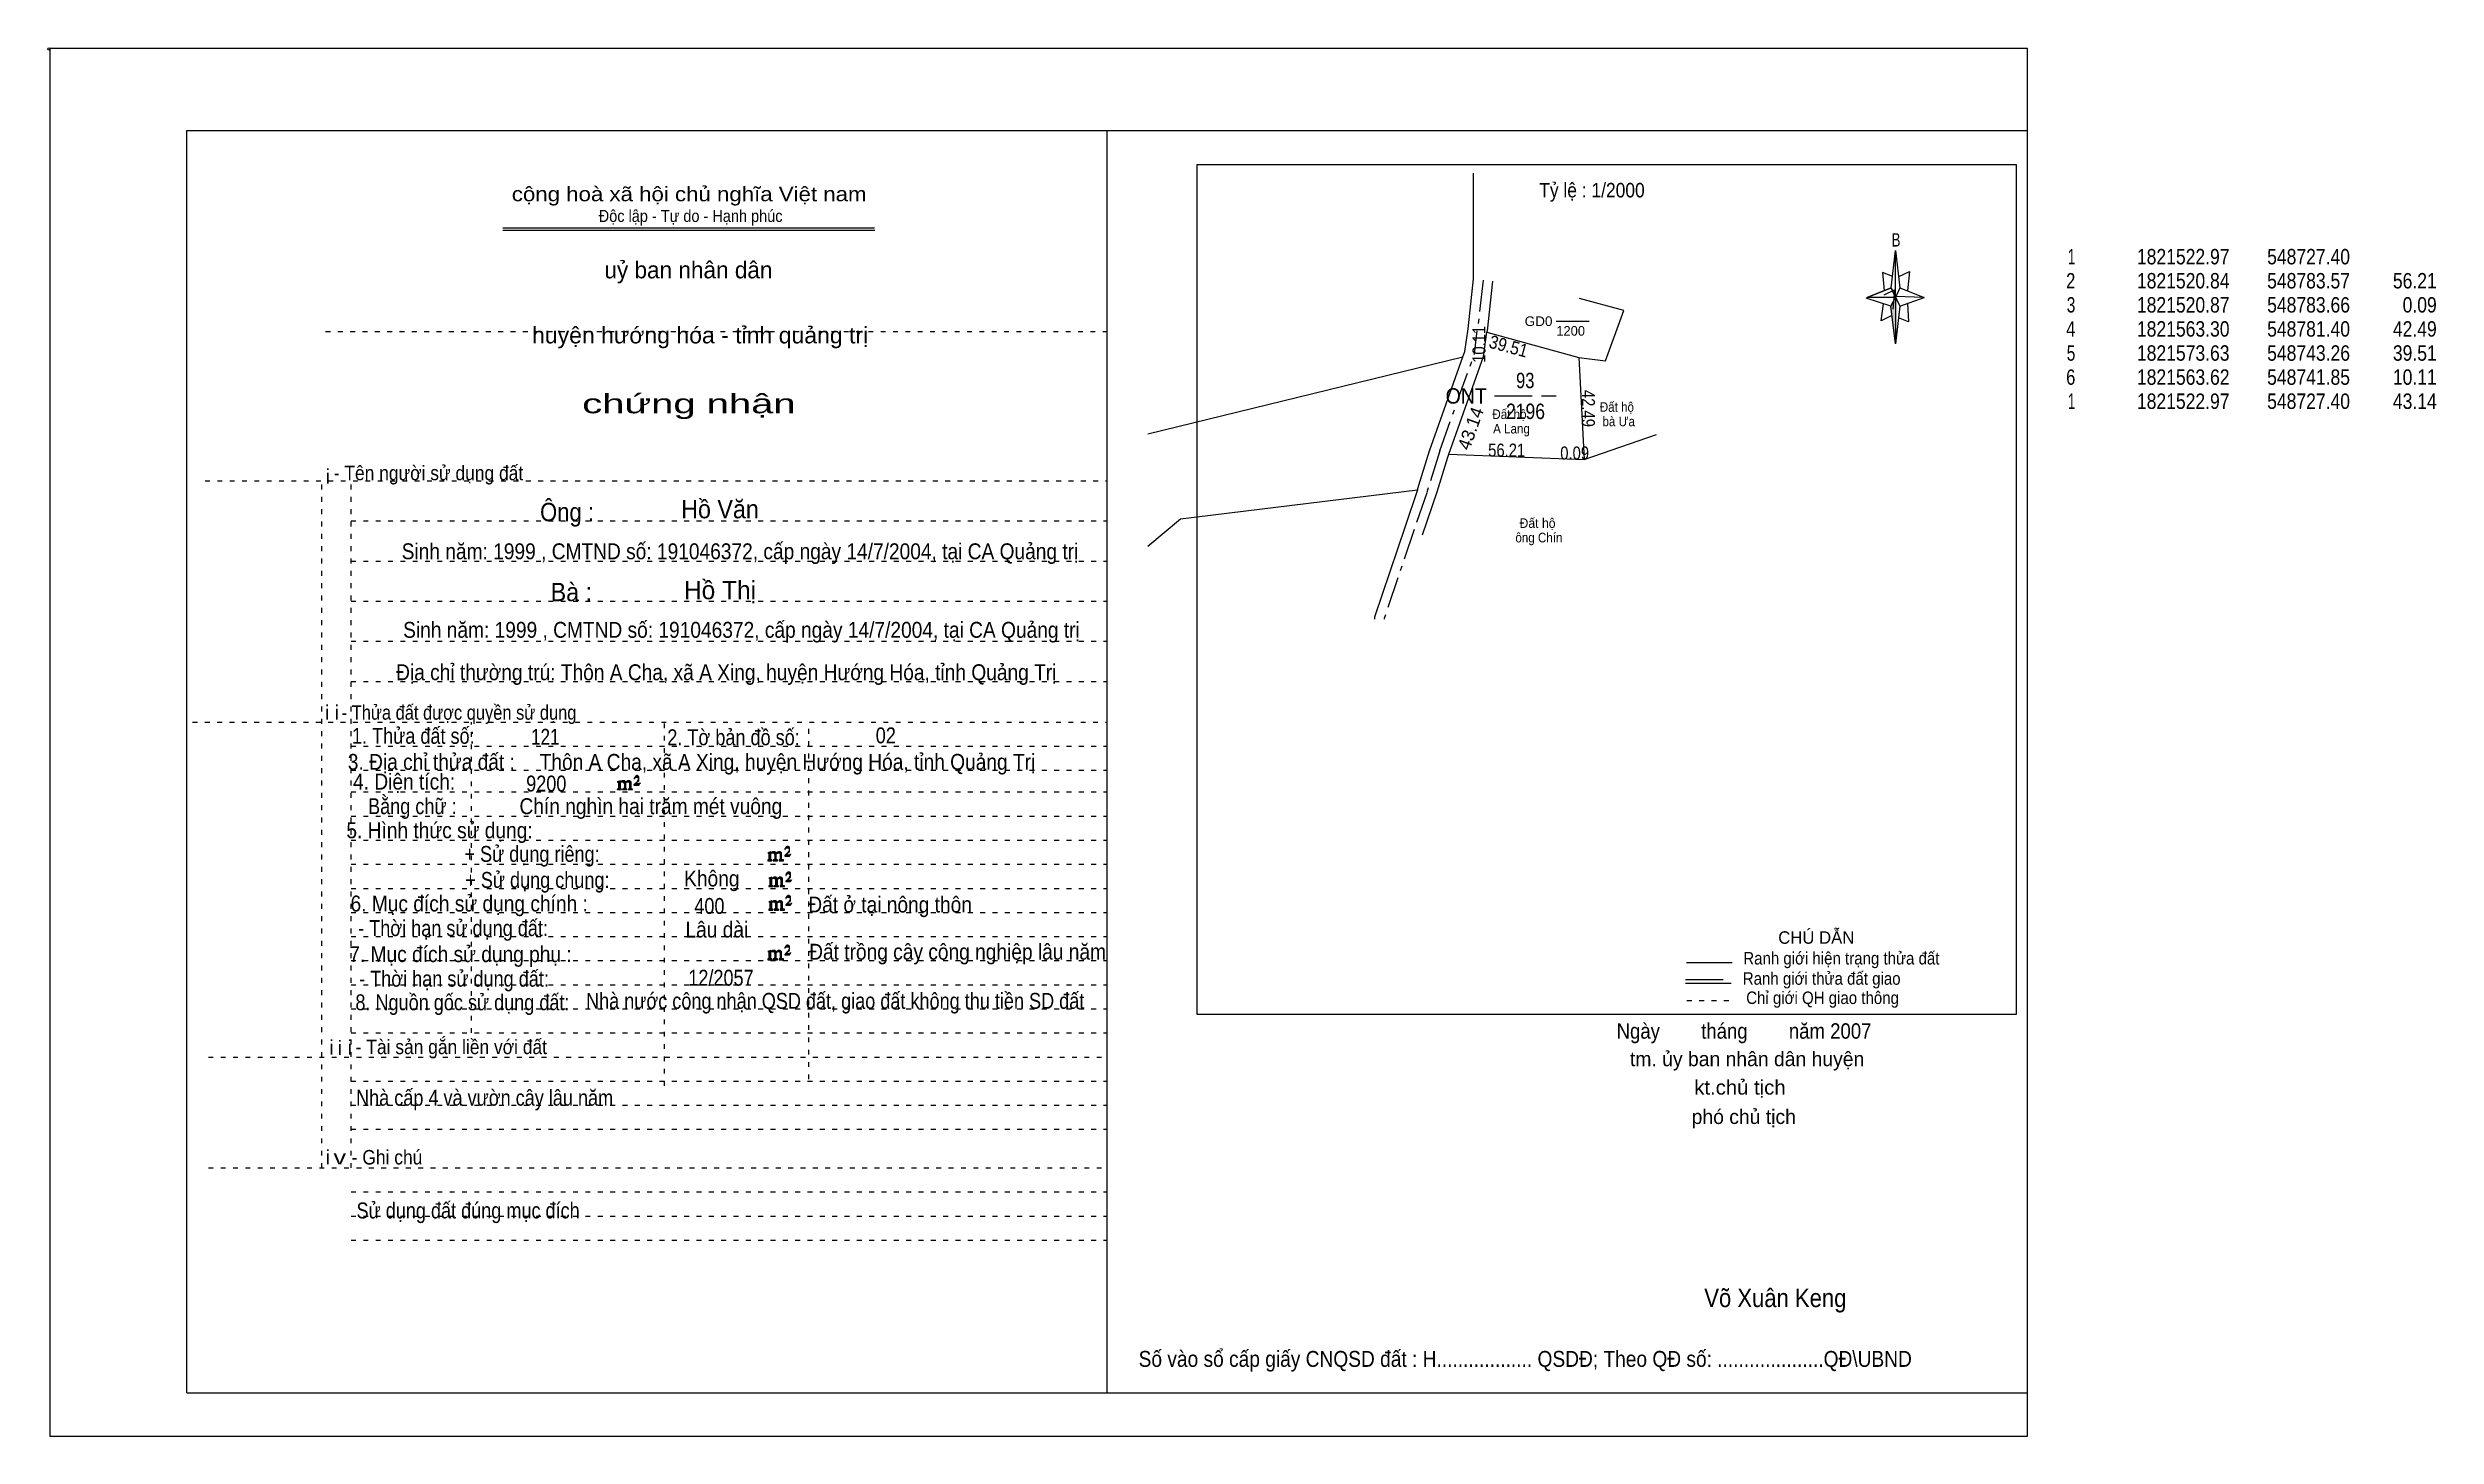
# Model space of a CAD drawing. Header units: centimetres. Extents: x -1.6 to 48, y -3.3 to 25.5.
import ezdxf
from ezdxf.enums import TextEntityAlignment as Align

# ---------------------------------------------------------------- set-up
doc = ezdxf.new("R2010")
doc.units = ezdxf.units.CM
doc.header["$LTSCALE"] = 0.13
for name, pattern in [('DOT_DASHED', [7.7, 5, -1.2, 0.3, -1.2]), ('DOTTED', [1.5, 0.3, -1.2]), ('LONG_DASHED', [7.5, 6, -1.5])]:
    doc.linetypes.add(name, pattern=pattern)
for name, color, linetype, lineweight in [('1', 7, 'DOTTED', 13), ('22', 7, 'Continuous', 13), ('33', 7, 'LONG_DASHED', 13), ('4', 7, 'Continuous', 13), ('5', 7, 'Continuous', 13), ('50', 7, 'Continuous', 13), ('52', 7, 'Continuous', 13)]:
    doc.layers.add(name, color=color, linetype=linetype, lineweight=lineweight)
for name, color, linetype in [('10', 7, 'Continuous'), ('23', 7, 'Continuous'), ('30', 7, 'Continuous')]:
    doc.layers.add(name, color=color, linetype=linetype)

msp = doc.modelspace()

# ---------------------------------------------------------------- hatches: boundary and pattern name
at = {"layer": '5'}
msp.add_hatch(color=256, dxfattribs=at).paths.add_polyline_path([(36.77, 20.31), (36.77, 19.35), (36.67, 20.13)])
at = {"layer": '50'}
for points in [[(10.27, 10.13), (10.27, 10.12), (10.27, 10.11), (10.25, 10.11), (10.24, 10.11), (10.24, 10.1), (10.33, 10.1), (10.33, 10.11), (10.32, 10.11), (10.31, 10.11), (10.31, 10.12), (10.31, 10.13), (10.31, 10.24), (10.31, 10.25), (10.32, 10.26), (10.34, 10.26), (10.35, 10.26), (10.36, 10.26), (10.37, 10.25), (10.39, 10.22), (10.39, 10.13), (10.37, 10.12), (10.37, 10.11), (10.36, 10.11), (10.35, 10.11), (10.35, 10.1), (10.44, 10.1), (10.44, 10.11), (10.43, 10.11), (10.42, 10.11), (10.42, 10.12), (10.42, 10.13), (10.42, 10.24), (10.44, 10.26), (10.45, 10.26), (10.46, 10.26), (10.49, 10.26), (10.49, 10.25), (10.5, 10.24), (10.5, 10.22), (10.5, 10.13), (10.5, 10.12), (10.49, 10.11), (10.49, 10.11), (10.47, 10.11), (10.47, 10.1), (10.56, 10.1), (10.56, 10.11), (10.55, 10.11), (10.54, 10.11), (10.53, 10.12), (10.53, 10.13), (10.53, 10.2), (10.53, 10.25), (10.53, 10.26), (10.52, 10.27), (10.5, 10.28), (10.47, 10.28), (10.46, 10.28), (10.44, 10.27), (10.41, 10.25), (10.41, 10.26), (10.4, 10.28), (10.39, 10.28), (10.37, 10.28), (10.35, 10.28), (10.34, 10.28), (10.32, 10.26), (10.31, 10.26), (10.31, 10.25), (10.31, 10.25), (10.31, 10.26), (10.31, 10.28), (10.24, 10.26), (10.24, 10.26), (10.25, 10.26), (10.27, 10.25), (10.27, 10.24), (10.27, 10.23)], [(10.69, 10.19), (10.72, 10.24), (10.72, 10.24), (10.71, 10.22), (10.69, 10.22), (10.68, 10.22), (10.63, 10.22), (10.66, 10.26), (10.67, 10.27), (10.69, 10.28), (10.69, 10.3), (10.69, 10.32), (10.69, 10.34), (10.69, 10.35), (10.69, 10.37), (10.68, 10.38), (10.67, 10.38), (10.66, 10.39), (10.65, 10.39), (10.63, 10.38), (10.63, 10.38), (10.62, 10.37), (10.61, 10.35), (10.59, 10.33), (10.61, 10.33), (10.61, 10.35), (10.62, 10.35), (10.63, 10.36), (10.65, 10.36), (10.66, 10.36), (10.67, 10.35), (10.68, 10.35), (10.68, 10.32), (10.68, 10.3), (10.66, 10.28), (10.66, 10.26), (10.65, 10.25), (10.59, 10.2), (10.59, 10.19)], [(13.39, 8.66), (13.39, 8.65), (13.39, 8.64), (13.38, 8.64), (13.37, 8.64), (13.37, 8.62), (13.45, 8.62), (13.45, 8.64), (13.44, 8.64), (13.43, 8.64), (13.43, 8.65), (13.43, 8.66), (13.43, 8.77), (13.43, 8.78), (13.44, 8.79), (13.47, 8.79), (13.48, 8.79), (13.49, 8.79), (13.5, 8.78), (13.51, 8.74), (13.51, 8.66), (13.5, 8.65), (13.5, 8.64), (13.49, 8.64), (13.48, 8.64), (13.48, 8.62), (13.57, 8.62), (13.57, 8.64), (13.55, 8.64), (13.54, 8.64), (13.54, 8.65), (13.54, 8.66), (13.54, 8.77), (13.57, 8.79), (13.58, 8.79), (13.59, 8.79), (13.61, 8.79), (13.61, 8.78), (13.62, 8.77), (13.62, 8.74), (13.62, 8.66), (13.62, 8.65), (13.61, 8.64), (13.61, 8.64), (13.6, 8.64), (13.6, 8.62), (13.69, 8.62), (13.69, 8.64), (13.67, 8.64), (13.66, 8.64), (13.65, 8.65), (13.65, 8.66), (13.65, 8.73), (13.65, 8.78), (13.65, 8.79), (13.64, 8.8), (13.62, 8.81), (13.6, 8.81), (13.59, 8.81), (13.57, 8.8), (13.53, 8.78), (13.53, 8.79), (13.52, 8.81), (13.51, 8.81), (13.5, 8.81), (13.48, 8.81), (13.47, 8.81), (13.44, 8.79), (13.43, 8.79), (13.43, 8.78), (13.43, 8.78), (13.43, 8.79), (13.43, 8.81), (13.37, 8.79), (13.37, 8.79), (13.38, 8.79), (13.39, 8.78), (13.39, 8.77), (13.39, 8.76)], [(13.82, 8.72), (13.84, 8.77), (13.84, 8.77), (13.83, 8.74), (13.82, 8.74), (13.81, 8.74), (13.75, 8.74), (13.79, 8.79), (13.8, 8.8), (13.82, 8.81), (13.82, 8.83), (13.82, 8.84), (13.82, 8.87), (13.82, 8.88), (13.82, 8.9), (13.81, 8.91), (13.8, 8.91), (13.79, 8.92), (13.77, 8.92), (13.75, 8.91), (13.75, 8.91), (13.74, 8.9), (13.73, 8.88), (13.72, 8.86), (13.73, 8.86), (13.73, 8.88), (13.74, 8.88), (13.75, 8.89), (13.77, 8.89), (13.79, 8.89), (13.8, 8.88), (13.81, 8.88), (13.81, 8.84), (13.81, 8.83), (13.79, 8.81), (13.79, 8.79), (13.77, 8.78), (13.72, 8.73), (13.72, 8.72)], [(13.41, 8.12), (13.41, 8.11), (13.41, 8.1), (13.4, 8.1), (13.39, 8.1), (13.39, 8.09), (13.48, 8.09), (13.48, 8.1), (13.47, 8.1), (13.45, 8.1), (13.45, 8.11), (13.45, 8.12), (13.45, 8.23), (13.45, 8.24), (13.47, 8.26), (13.49, 8.26), (13.5, 8.26), (13.51, 8.26), (13.52, 8.24), (13.53, 8.21), (13.53, 8.12), (13.52, 8.11), (13.52, 8.1), (13.51, 8.1), (13.5, 8.1), (13.5, 8.09), (13.59, 8.09), (13.59, 8.1), (13.58, 8.1), (13.57, 8.1), (13.57, 8.11), (13.57, 8.12), (13.57, 8.23), (13.59, 8.26), (13.6, 8.26), (13.61, 8.26), (13.63, 8.26), (13.63, 8.24), (13.64, 8.23), (13.64, 8.21), (13.64, 8.12), (13.64, 8.11), (13.63, 8.1), (13.63, 8.1), (13.62, 8.1), (13.62, 8.09), (13.71, 8.09), (13.71, 8.1), (13.7, 8.1), (13.69, 8.1), (13.67, 8.11), (13.67, 8.12), (13.67, 8.2), (13.67, 8.24), (13.67, 8.26), (13.66, 8.27), (13.64, 8.28), (13.62, 8.28), (13.61, 8.28), (13.59, 8.27), (13.55, 8.24), (13.55, 8.26), (13.54, 8.28), (13.53, 8.28), (13.52, 8.28), (13.5, 8.28), (13.49, 8.28), (13.47, 8.26), (13.45, 8.26), (13.45, 8.24), (13.45, 8.24), (13.45, 8.26), (13.45, 8.28), (13.39, 8.26), (13.39, 8.26), (13.4, 8.26), (13.41, 8.24), (13.41, 8.23), (13.41, 8.22)], [(13.84, 8.19), (13.86, 8.23), (13.86, 8.23), (13.85, 8.21), (13.84, 8.21), (13.83, 8.21), (13.77, 8.21), (13.81, 8.26), (13.82, 8.27), (13.84, 8.28), (13.84, 8.3), (13.84, 8.31), (13.84, 8.33), (13.84, 8.34), (13.84, 8.37), (13.83, 8.38), (13.82, 8.38), (13.81, 8.39), (13.8, 8.39), (13.77, 8.38), (13.77, 8.38), (13.76, 8.37), (13.75, 8.34), (13.74, 8.32), (13.75, 8.32), (13.75, 8.34), (13.76, 8.34), (13.77, 8.36), (13.8, 8.36), (13.81, 8.36), (13.82, 8.34), (13.83, 8.34), (13.83, 8.31), (13.83, 8.3), (13.81, 8.28), (13.81, 8.26), (13.8, 8.24), (13.74, 8.2), (13.74, 8.19)], [(13.41, 7.64), (13.41, 7.63), (13.41, 7.62), (13.4, 7.62), (13.39, 7.62), (13.39, 7.6), (13.47, 7.6), (13.47, 7.62), (13.46, 7.62), (13.45, 7.62), (13.45, 7.63), (13.45, 7.64), (13.45, 7.75), (13.45, 7.76), (13.46, 7.77), (13.49, 7.77), (13.5, 7.77), (13.51, 7.77), (13.52, 7.76), (13.53, 7.72), (13.53, 7.64), (13.52, 7.63), (13.52, 7.62), (13.51, 7.62), (13.5, 7.62), (13.5, 7.6), (13.59, 7.6), (13.59, 7.62), (13.57, 7.62), (13.56, 7.62), (13.56, 7.63), (13.56, 7.64), (13.56, 7.75), (13.59, 7.77), (13.6, 7.77), (13.61, 7.77), (13.63, 7.77), (13.63, 7.76), (13.64, 7.75), (13.64, 7.72), (13.64, 7.64), (13.64, 7.63), (13.63, 7.62), (13.63, 7.62), (13.62, 7.62), (13.62, 7.6), (13.71, 7.6), (13.71, 7.62), (13.69, 7.62), (13.68, 7.62), (13.67, 7.63), (13.67, 7.64), (13.67, 7.71), (13.67, 7.76), (13.67, 7.77), (13.66, 7.78), (13.64, 7.79), (13.62, 7.79), (13.61, 7.79), (13.59, 7.78), (13.55, 7.76), (13.55, 7.77), (13.54, 7.79), (13.53, 7.79), (13.52, 7.79), (13.5, 7.79), (13.49, 7.79), (13.46, 7.77), (13.45, 7.77), (13.45, 7.76), (13.45, 7.76), (13.45, 7.77), (13.45, 7.79), (13.39, 7.77), (13.39, 7.77), (13.4, 7.77), (13.41, 7.76), (13.41, 7.75), (13.41, 7.74)], [(13.84, 7.7), (13.86, 7.75), (13.86, 7.75), (13.85, 7.72), (13.84, 7.72), (13.83, 7.72), (13.77, 7.72), (13.81, 7.77), (13.82, 7.78), (13.84, 7.79), (13.84, 7.81), (13.84, 7.82), (13.84, 7.85), (13.84, 7.86), (13.84, 7.88), (13.83, 7.89), (13.82, 7.89), (13.81, 7.9), (13.79, 7.9), (13.77, 7.89), (13.77, 7.89), (13.76, 7.88), (13.75, 7.86), (13.74, 7.84), (13.75, 7.84), (13.75, 7.86), (13.76, 7.86), (13.77, 7.87), (13.79, 7.87), (13.81, 7.87), (13.82, 7.86), (13.83, 7.86), (13.83, 7.82), (13.83, 7.81), (13.81, 7.79), (13.81, 7.77), (13.79, 7.76), (13.74, 7.71), (13.74, 7.7)], [(13.39, 6.61), (13.39, 6.6), (13.39, 6.59), (13.38, 6.59), (13.37, 6.59), (13.37, 6.57), (13.45, 6.57), (13.45, 6.59), (13.44, 6.59), (13.43, 6.59), (13.43, 6.6), (13.43, 6.61), (13.43, 6.72), (13.43, 6.73), (13.44, 6.74), (13.47, 6.74), (13.48, 6.74), (13.49, 6.74), (13.5, 6.73), (13.51, 6.69), (13.51, 6.61), (13.5, 6.6), (13.5, 6.59), (13.49, 6.59), (13.48, 6.59), (13.48, 6.57), (13.57, 6.57), (13.57, 6.59), (13.55, 6.59), (13.54, 6.59), (13.54, 6.6), (13.54, 6.61), (13.54, 6.72), (13.57, 6.74), (13.58, 6.74), (13.59, 6.74), (13.61, 6.74), (13.61, 6.73), (13.62, 6.72), (13.62, 6.69), (13.62, 6.61), (13.62, 6.6), (13.61, 6.59), (13.61, 6.59), (13.6, 6.59), (13.6, 6.57), (13.69, 6.57), (13.69, 6.59), (13.67, 6.59), (13.66, 6.59), (13.65, 6.6), (13.65, 6.61), (13.65, 6.68), (13.65, 6.73), (13.65, 6.74), (13.64, 6.75), (13.62, 6.76), (13.6, 6.76), (13.59, 6.76), (13.57, 6.75), (13.53, 6.73), (13.53, 6.74), (13.52, 6.76), (13.51, 6.76), (13.5, 6.76), (13.48, 6.76), (13.47, 6.76), (13.44, 6.74), (13.43, 6.74), (13.43, 6.73), (13.43, 6.73), (13.43, 6.74), (13.43, 6.76), (13.37, 6.74), (13.37, 6.74), (13.38, 6.74), (13.39, 6.73), (13.39, 6.72), (13.39, 6.71)], [(13.82, 6.67), (13.84, 6.72), (13.84, 6.72), (13.83, 6.69), (13.82, 6.69), (13.81, 6.69), (13.75, 6.69), (13.79, 6.74), (13.8, 6.75), (13.82, 6.76), (13.82, 6.78), (13.82, 6.79), (13.82, 6.82), (13.82, 6.83), (13.82, 6.85), (13.81, 6.86), (13.8, 6.86), (13.79, 6.87), (13.77, 6.87), (13.75, 6.86), (13.75, 6.86), (13.74, 6.85), (13.73, 6.83), (13.72, 6.81), (13.73, 6.81), (13.73, 6.83), (13.74, 6.83), (13.75, 6.84), (13.77, 6.84), (13.79, 6.84), (13.8, 6.83), (13.81, 6.83), (13.81, 6.79), (13.81, 6.78), (13.79, 6.76), (13.79, 6.74), (13.77, 6.73), (13.72, 6.68), (13.72, 6.67)]]:
    msp.add_hatch(color=256, dxfattribs=at).paths.add_polyline_path(points)

# ---------------------------------------------------------------- linework, layer by layer
at = {"layer": '1', "linetype": 'Continuous'}
for p, q in [((1.31, -2.42), (1.31, 23.78)), ((1.31, 23.78), (39.51, 23.78)), ((20.41, -2.42), (20.41, 23.78)), ((39.51, -2.42), (39.51, 23.78)), ((7.87, 21.76), (15.58, 21.76)), ((7.87, 21.71), (15.59, 21.71)), ((36.67, 20.13), (36.16, 20.3)), ((1.31, -2.42), (39.51, -2.42))]:
    msp.add_line(p, q, dxfattribs=at)
at = {"layer": '1'}
for p, q in [((4.19, 19.61), (20.41, 19.61)), ((1.69, 16.51), (20.41, 16.51)), ((4.11, 2.25), (4.11, 16.51)), ((4.72, 2.25), (4.72, 16.51)), ((4.72, 15.68), (20.41, 15.68)), ((4.72, 14.84), (20.41, 14.84)), ((4.72, 14.01), (20.41, 14.01)), ((4.72, 13.18), (20.41, 13.18)), ((4.72, 12.34), (20.41, 12.34)), ((1.43, 11.5), (20.41, 11.5)), ((7.22, 5.05), (7.22, 11.5)), ((11.22, 3.95), (11.22, 11.5)), ((14.22, 4.09), (14.22, 11.5)), ((4.72, 11), (20.41, 11)), ((4.72, 10.5), (20.41, 10.5)), ((4.72, 10.05), (20.41, 10.05)), ((4.72, 9.55), (20.41, 9.55)), ((4.72, 9.05), (20.41, 9.05)), ((4.72, 8.55), (20.41, 8.55)), ((4.72, 8.05), (20.41, 8.05)), ((4.72, 7.55), (20.41, 7.55)), ((4.72, 7.05), (20.41, 7.05)), ((4.72, 6.55), (20.41, 6.55)), ((4.72, 6.05), (20.41, 6.05)), ((4.72, 5.55), (20.41, 5.55)), ((4.72, 5.05), (20.41, 5.05)), ((1.76, 4.55), (20.41, 4.55)), ((4.72, 4.05), (20.41, 4.05)), ((4.72, 3.55), (20.41, 3.55)), ((4.72, 3.05), (20.41, 3.05)), ((1.76, 2.25), (20.41, 2.25)), ((4.72, 1.75), (20.41, 1.75)), ((4.72, 1.25), (20.41, 1.25)), ((4.72, 0.75), (20.41, 0.75))]:
    msp.add_line(p, q, dxfattribs=at)
at = {"layer": '1', "linetype": 'Continuous'}
msp.add_lwpolyline([(-1.53, -3.32), (39.51, -3.32), (39.51, 25.48), (-1.53, 25.48)], close=True, dxfattribs=at)
msp.add_lwpolyline([(36.68, 19.93), (36.47, 19.83), (36.52, 20.18)], dxfattribs=at)
at = {"layer": '22', "linetype": 'DOT_DASHED'}
for p, q in [((28.21, 20.67), (28.09, 19.62)), ((27.31, 17.13), (27.04, 16.26))]:
    msp.add_line(p, q, dxfattribs=at)
at = {"layer": '22'}
for p, q in [((28.29, 19.59), (30.2, 19.07)), ((21.25, 17.48), (27.79, 19.08)), ((30.2, 19.07), (30.31, 16.95))]:
    msp.add_line(p, q, dxfattribs=at)
for points in [[(27.79, 19.08), (27.83, 19.19), (27.9, 19.66), (28.01, 20.7), (28.01, 22.89)], [(28.29, 19.59), (28.3, 19.62), (28.41, 20.65)], [(30.2, 19.07), (30.75, 19), (31.13, 20.04), (30.21, 20.29)], [(27.5, 17.06), (28.22, 19.09), (28.29, 19.59)], [(26.85, 16.32), (26.88, 16.42), (27.1, 17.13), (27.79, 19.08)], [(27.5, 17.06), (30.31, 16.95), (30.31, 16.95), (31.81, 17.47)], [(26.95, 15.39), (27.26, 16.28), (27.48, 17), (27.5, 17.06)], [(21.25, 15.15), (21.93, 15.72), (26.85, 16.32)], [(26.85, 16.32), (26.59, 15.56), (25.96, 13.68), (25.96, 13.64)]]:
    msp.add_lwpolyline(points, dxfattribs=at)
at = {"layer": '22', "linetype": 'DOT_DASHED'}
for points in [[(27.31, 17.13), (28.03, 19.14), (28.09, 19.62)], [(27.04, 16.26), (26.78, 15.5), (26.16, 13.65), (26.16, 13.64)]]:
    msp.add_lwpolyline(points, dxfattribs=at)
at = {"layer": '33'}
msp.add_line((28.45, 18.27), (29.73, 18.27), dxfattribs=at)
at = {"layer": '4'}
for p, q in [((32.43, 6.51), (33.38, 6.51)), ((32.41, 6.08), (33.36, 6.08))]:
    msp.add_line(p, q, dxfattribs=at)
at = {"layer": '4', "linetype": 'LONG_DASHED'}
msp.add_line((32.41, 6.16), (33.36, 6.16), dxfattribs=at)
at = {"layer": '4', "linetype": 'DOTTED'}
msp.add_line((32.44, 5.72), (33.43, 5.72), dxfattribs=at)
at = {"layer": '4'}
msp.add_lwpolyline([(22.28, 23.07), (39.27, 23.07), (39.27, 5.43), (22.28, 5.43)], close=True, dxfattribs=at)
msp.add_circle((-1.55, 25.47), 0.025, dxfattribs=at)
at = {"layer": '5'}
for p, q in [((36.68, 20.51), (36.77, 21.29)), ((36.86, 20.51), (37.36, 20.31)), ((36.86, 20.13), (36.77, 19.35)), ((37.04, 19.81), (36.83, 19.89)), ((37.02, 20.19), (37.04, 19.81))]:
    msp.add_line(p, q, dxfattribs=at)
for points in [[(36.71, 20.75), (36.5, 20.83), (36.53, 20.45)], [(36.84, 20.75), (37.06, 20.85), (37.02, 20.45)], [(36.77, 20.31), (36.68, 20.51), (36.18, 20.31)], [(36.53, 20.37), (36.75, 20.47), (36.71, 20.07)], [(36.77, 20.31), (36.86, 20.13), (37.36, 20.31)]]:
    msp.add_lwpolyline(points, dxfattribs=at)
for points in [[(36.77, 21.29), (36.86, 20.51), (36.77, 20.31)], [(36.77, 20.31), (36.18, 20.31), (36.68, 20.51), (36.86, 20.13), (37.36, 20.31), (36.77, 20.33)], [(36.77, 20.31), (36.77, 19.35), (36.67, 20.13)]]:
    msp.add_lwpolyline(points, close=True, dxfattribs=at)
at = {"layer": '50'}
for points in [[(10.27, 10.13), (10.27, 10.12), (10.27, 10.11), (10.25, 10.11), (10.24, 10.11), (10.24, 10.1), (10.33, 10.1), (10.33, 10.11), (10.32, 10.11), (10.31, 10.11), (10.31, 10.12), (10.31, 10.13), (10.31, 10.24), (10.31, 10.25), (10.32, 10.26), (10.34, 10.26), (10.35, 10.26), (10.36, 10.26), (10.37, 10.25), (10.39, 10.22), (10.39, 10.13), (10.37, 10.12), (10.37, 10.11), (10.36, 10.11), (10.35, 10.11), (10.35, 10.1), (10.44, 10.1), (10.44, 10.11), (10.43, 10.11), (10.42, 10.11), (10.42, 10.12), (10.42, 10.13), (10.42, 10.24), (10.44, 10.26), (10.45, 10.26), (10.46, 10.26), (10.49, 10.26), (10.49, 10.25), (10.5, 10.24), (10.5, 10.22), (10.5, 10.13), (10.5, 10.12), (10.49, 10.11), (10.49, 10.11), (10.47, 10.11), (10.47, 10.1), (10.56, 10.1), (10.56, 10.11), (10.55, 10.11), (10.54, 10.11), (10.53, 10.12), (10.53, 10.13), (10.53, 10.2), (10.53, 10.25), (10.53, 10.26), (10.52, 10.27), (10.5, 10.28), (10.47, 10.28), (10.46, 10.28), (10.44, 10.27), (10.41, 10.25), (10.41, 10.26), (10.4, 10.28), (10.39, 10.28), (10.37, 10.28), (10.35, 10.28), (10.34, 10.28), (10.32, 10.26), (10.31, 10.26), (10.31, 10.25), (10.31, 10.25), (10.31, 10.26), (10.31, 10.28), (10.24, 10.26), (10.24, 10.26), (10.25, 10.26), (10.27, 10.25), (10.27, 10.24), (10.27, 10.23)], [(10.69, 10.19), (10.72, 10.24), (10.72, 10.24), (10.71, 10.22), (10.69, 10.22), (10.68, 10.22), (10.63, 10.22), (10.66, 10.26), (10.67, 10.27), (10.69, 10.28), (10.69, 10.3), (10.69, 10.32), (10.69, 10.34), (10.69, 10.35), (10.69, 10.37), (10.68, 10.38), (10.67, 10.38), (10.66, 10.39), (10.65, 10.39), (10.63, 10.38), (10.63, 10.38), (10.62, 10.37), (10.61, 10.35), (10.59, 10.33), (10.61, 10.33), (10.61, 10.35), (10.62, 10.35), (10.63, 10.36), (10.65, 10.36), (10.66, 10.36), (10.67, 10.35), (10.68, 10.35), (10.68, 10.32), (10.68, 10.3), (10.66, 10.28), (10.66, 10.26), (10.65, 10.25), (10.59, 10.2), (10.59, 10.19)], [(13.39, 8.66), (13.39, 8.65), (13.39, 8.64), (13.38, 8.64), (13.37, 8.64), (13.37, 8.62), (13.45, 8.62), (13.45, 8.64), (13.44, 8.64), (13.43, 8.64), (13.43, 8.65), (13.43, 8.66), (13.43, 8.77), (13.43, 8.78), (13.44, 8.79), (13.47, 8.79), (13.48, 8.79), (13.49, 8.79), (13.5, 8.78), (13.51, 8.74), (13.51, 8.66), (13.5, 8.65), (13.5, 8.64), (13.49, 8.64), (13.48, 8.64), (13.48, 8.62), (13.57, 8.62), (13.57, 8.64), (13.55, 8.64), (13.54, 8.64), (13.54, 8.65), (13.54, 8.66), (13.54, 8.77), (13.57, 8.79), (13.58, 8.79), (13.59, 8.79), (13.61, 8.79), (13.61, 8.78), (13.62, 8.77), (13.62, 8.74), (13.62, 8.66), (13.62, 8.65), (13.61, 8.64), (13.61, 8.64), (13.6, 8.64), (13.6, 8.62), (13.69, 8.62), (13.69, 8.64), (13.67, 8.64), (13.66, 8.64), (13.65, 8.65), (13.65, 8.66), (13.65, 8.73), (13.65, 8.78), (13.65, 8.79), (13.64, 8.8), (13.62, 8.81), (13.6, 8.81), (13.59, 8.81), (13.57, 8.8), (13.53, 8.78), (13.53, 8.79), (13.52, 8.81), (13.51, 8.81), (13.5, 8.81), (13.48, 8.81), (13.47, 8.81), (13.44, 8.79), (13.43, 8.79), (13.43, 8.78), (13.43, 8.78), (13.43, 8.79), (13.43, 8.81), (13.37, 8.79), (13.37, 8.79), (13.38, 8.79), (13.39, 8.78), (13.39, 8.77), (13.39, 8.76)], [(13.82, 8.72), (13.84, 8.77), (13.84, 8.77), (13.83, 8.74), (13.82, 8.74), (13.81, 8.74), (13.75, 8.74), (13.79, 8.79), (13.8, 8.8), (13.82, 8.81), (13.82, 8.83), (13.82, 8.84), (13.82, 8.87), (13.82, 8.88), (13.82, 8.9), (13.81, 8.91), (13.8, 8.91), (13.79, 8.92), (13.77, 8.92), (13.75, 8.91), (13.75, 8.91), (13.74, 8.9), (13.73, 8.88), (13.72, 8.86), (13.73, 8.86), (13.73, 8.88), (13.74, 8.88), (13.75, 8.89), (13.77, 8.89), (13.79, 8.89), (13.8, 8.88), (13.81, 8.88), (13.81, 8.84), (13.81, 8.83), (13.79, 8.81), (13.79, 8.79), (13.77, 8.78), (13.72, 8.73), (13.72, 8.72)], [(13.41, 8.12), (13.41, 8.11), (13.41, 8.1), (13.4, 8.1), (13.39, 8.1), (13.39, 8.09), (13.48, 8.09), (13.48, 8.1), (13.47, 8.1), (13.45, 8.1), (13.45, 8.11), (13.45, 8.12), (13.45, 8.23), (13.45, 8.24), (13.47, 8.26), (13.49, 8.26), (13.5, 8.26), (13.51, 8.26), (13.52, 8.24), (13.53, 8.21), (13.53, 8.12), (13.52, 8.11), (13.52, 8.1), (13.51, 8.1), (13.5, 8.1), (13.5, 8.09), (13.59, 8.09), (13.59, 8.1), (13.58, 8.1), (13.57, 8.1), (13.57, 8.11), (13.57, 8.12), (13.57, 8.23), (13.59, 8.26), (13.6, 8.26), (13.61, 8.26), (13.63, 8.26), (13.63, 8.24), (13.64, 8.23), (13.64, 8.21), (13.64, 8.12), (13.64, 8.11), (13.63, 8.1), (13.63, 8.1), (13.62, 8.1), (13.62, 8.09), (13.71, 8.09), (13.71, 8.1), (13.7, 8.1), (13.69, 8.1), (13.67, 8.11), (13.67, 8.12), (13.67, 8.2), (13.67, 8.24), (13.67, 8.26), (13.66, 8.27), (13.64, 8.28), (13.62, 8.28), (13.61, 8.28), (13.59, 8.27), (13.55, 8.24), (13.55, 8.26), (13.54, 8.28), (13.53, 8.28), (13.52, 8.28), (13.5, 8.28), (13.49, 8.28), (13.47, 8.26), (13.45, 8.26), (13.45, 8.24), (13.45, 8.24), (13.45, 8.26), (13.45, 8.28), (13.39, 8.26), (13.39, 8.26), (13.4, 8.26), (13.41, 8.24), (13.41, 8.23), (13.41, 8.22)], [(13.84, 8.19), (13.86, 8.23), (13.86, 8.23), (13.85, 8.21), (13.84, 8.21), (13.83, 8.21), (13.77, 8.21), (13.81, 8.26), (13.82, 8.27), (13.84, 8.28), (13.84, 8.3), (13.84, 8.31), (13.84, 8.33), (13.84, 8.34), (13.84, 8.37), (13.83, 8.38), (13.82, 8.38), (13.81, 8.39), (13.8, 8.39), (13.77, 8.38), (13.77, 8.38), (13.76, 8.37), (13.75, 8.34), (13.74, 8.32), (13.75, 8.32), (13.75, 8.34), (13.76, 8.34), (13.77, 8.36), (13.8, 8.36), (13.81, 8.36), (13.82, 8.34), (13.83, 8.34), (13.83, 8.31), (13.83, 8.3), (13.81, 8.28), (13.81, 8.26), (13.8, 8.24), (13.74, 8.2), (13.74, 8.19)], [(13.41, 7.64), (13.41, 7.63), (13.41, 7.62), (13.4, 7.62), (13.39, 7.62), (13.39, 7.6), (13.47, 7.6), (13.47, 7.62), (13.46, 7.62), (13.45, 7.62), (13.45, 7.63), (13.45, 7.64), (13.45, 7.75), (13.45, 7.76), (13.46, 7.77), (13.49, 7.77), (13.5, 7.77), (13.51, 7.77), (13.52, 7.76), (13.53, 7.72), (13.53, 7.64), (13.52, 7.63), (13.52, 7.62), (13.51, 7.62), (13.5, 7.62), (13.5, 7.6), (13.59, 7.6), (13.59, 7.62), (13.57, 7.62), (13.56, 7.62), (13.56, 7.63), (13.56, 7.64), (13.56, 7.75), (13.59, 7.77), (13.6, 7.77), (13.61, 7.77), (13.63, 7.77), (13.63, 7.76), (13.64, 7.75), (13.64, 7.72), (13.64, 7.64), (13.64, 7.63), (13.63, 7.62), (13.63, 7.62), (13.62, 7.62), (13.62, 7.6), (13.71, 7.6), (13.71, 7.62), (13.69, 7.62), (13.68, 7.62), (13.67, 7.63), (13.67, 7.64), (13.67, 7.71), (13.67, 7.76), (13.67, 7.77), (13.66, 7.78), (13.64, 7.79), (13.62, 7.79), (13.61, 7.79), (13.59, 7.78), (13.55, 7.76), (13.55, 7.77), (13.54, 7.79), (13.53, 7.79), (13.52, 7.79), (13.5, 7.79), (13.49, 7.79), (13.46, 7.77), (13.45, 7.77), (13.45, 7.76), (13.45, 7.76), (13.45, 7.77), (13.45, 7.79), (13.39, 7.77), (13.39, 7.77), (13.4, 7.77), (13.41, 7.76), (13.41, 7.75), (13.41, 7.74)], [(13.84, 7.7), (13.86, 7.75), (13.86, 7.75), (13.85, 7.72), (13.84, 7.72), (13.83, 7.72), (13.77, 7.72), (13.81, 7.77), (13.82, 7.78), (13.84, 7.79), (13.84, 7.81), (13.84, 7.82), (13.84, 7.85), (13.84, 7.86), (13.84, 7.88), (13.83, 7.89), (13.82, 7.89), (13.81, 7.9), (13.79, 7.9), (13.77, 7.89), (13.77, 7.89), (13.76, 7.88), (13.75, 7.86), (13.74, 7.84), (13.75, 7.84), (13.75, 7.86), (13.76, 7.86), (13.77, 7.87), (13.79, 7.87), (13.81, 7.87), (13.82, 7.86), (13.83, 7.86), (13.83, 7.82), (13.83, 7.81), (13.81, 7.79), (13.81, 7.77), (13.79, 7.76), (13.74, 7.71), (13.74, 7.7)], [(13.39, 6.61), (13.39, 6.6), (13.39, 6.59), (13.38, 6.59), (13.37, 6.59), (13.37, 6.57), (13.45, 6.57), (13.45, 6.59), (13.44, 6.59), (13.43, 6.59), (13.43, 6.6), (13.43, 6.61), (13.43, 6.72), (13.43, 6.73), (13.44, 6.74), (13.47, 6.74), (13.48, 6.74), (13.49, 6.74), (13.5, 6.73), (13.51, 6.69), (13.51, 6.61), (13.5, 6.6), (13.5, 6.59), (13.49, 6.59), (13.48, 6.59), (13.48, 6.57), (13.57, 6.57), (13.57, 6.59), (13.55, 6.59), (13.54, 6.59), (13.54, 6.6), (13.54, 6.61), (13.54, 6.72), (13.57, 6.74), (13.58, 6.74), (13.59, 6.74), (13.61, 6.74), (13.61, 6.73), (13.62, 6.72), (13.62, 6.69), (13.62, 6.61), (13.62, 6.6), (13.61, 6.59), (13.61, 6.59), (13.6, 6.59), (13.6, 6.57), (13.69, 6.57), (13.69, 6.59), (13.67, 6.59), (13.66, 6.59), (13.65, 6.6), (13.65, 6.61), (13.65, 6.68), (13.65, 6.73), (13.65, 6.74), (13.64, 6.75), (13.62, 6.76), (13.6, 6.76), (13.59, 6.76), (13.57, 6.75), (13.53, 6.73), (13.53, 6.74), (13.52, 6.76), (13.51, 6.76), (13.5, 6.76), (13.48, 6.76), (13.47, 6.76), (13.44, 6.74), (13.43, 6.74), (13.43, 6.73), (13.43, 6.73), (13.43, 6.74), (13.43, 6.76), (13.37, 6.74), (13.37, 6.74), (13.38, 6.74), (13.39, 6.73), (13.39, 6.72), (13.39, 6.71)], [(13.82, 6.67), (13.84, 6.72), (13.84, 6.72), (13.83, 6.69), (13.82, 6.69), (13.81, 6.69), (13.75, 6.69), (13.79, 6.74), (13.8, 6.75), (13.82, 6.76), (13.82, 6.78), (13.82, 6.79), (13.82, 6.82), (13.82, 6.83), (13.82, 6.85), (13.81, 6.86), (13.8, 6.86), (13.79, 6.87), (13.77, 6.87), (13.75, 6.86), (13.75, 6.86), (13.74, 6.85), (13.73, 6.83), (13.72, 6.81), (13.73, 6.81), (13.73, 6.83), (13.74, 6.83), (13.75, 6.84), (13.77, 6.84), (13.79, 6.84), (13.8, 6.83), (13.81, 6.83), (13.81, 6.79), (13.81, 6.78), (13.79, 6.76), (13.79, 6.74), (13.77, 6.73), (13.72, 6.68), (13.72, 6.67)]]:
    msp.add_lwpolyline(points, close=True, dxfattribs=at)
at = {"layer": '52'}
msp.add_line((29.73, 19.82), (30.41, 19.82), dxfattribs=at)

# ---------------------------------------------------------------- texts
at = {"layer": '1'}
for s, height, width, p in [('cộng hoà xã hội chủ nghĩa Việt nam', 0.3, 1.15, (11.735, 22.31)), ('Độc lập - Tự do - Hạnh phúc', 0.25, 0.9, (11.765, 21.88)), ('chứng nhận', 0.4, 1.55, (11.73, 17.91)), ('- Tên người sử dụng đất', 0.3, 0.9, (6.325, 16.52)), ('- Thửa đất được quyền sử dụng', 0.3, 0.85, (6.96, 11.55)), ('- Tài sản gắn liền với đất ', 0.3, 0.9, (6.85, 4.61)), ('v', 0.3, 1.3, (4.485, 2.32)), ('- Ghi chú', 0.3, 0.9, (5.465, 2.32))]:
    msp.add_text(s, height=height, dxfattribs=dict(at, width=width)).set_placement(p, align=Align.CENTER)
for s, height, p in [('uỷ ban nhân dân', 0.35, (11.72, 20.71)), ('i', 0.3, (4.235, 16.45)), ('i', 0.3, (4.225, 11.55)), ('i', 0.3, (4.425, 11.55)), ('i', 0.3, (4.315, 4.6)), ('i', 0.3, (4.485, 4.59)), ('i', 0.3, (4.695, 4.6)), ('i', 0.3, (4.235, 2.32))]:
    msp.add_text(s, height=height, dxfattribs=at).set_placement(p, align=Align.CENTER)
at = {"layer": '10', "width": 0.9}
for s, height, p in [('Tỷ lệ : 1/2000', 0.3, (30.47, 22.39)), ('Võ Xuân Keng', 0.38, (34.275, -0.64))]:
    msp.add_text(s, height=height, dxfattribs=at).set_placement(p, align=Align.CENTER)
at = {"layer": '23'}
for s, width, p in [('Đất hộ ', 0.9, (28.79, 17.79)), ('Đất hộ ', 0.9, (31.02, 17.94)), ('bà Ưa', 0.9, (31.025, 17.64)), ('A Lang', 0.9, (28.8, 17.49)), (' ông Chín', 0.9, (29.335, 15.23)), ('Đất hộ', 0.95, (29.34, 15.53))]:
    msp.add_text(s, height=0.2, dxfattribs=dict(at, width=width)).set_placement(p, align=Align.CENTER)
at = {"layer": '30'}
for s, width, p in [('1', 0.65, (40.5, 21)), ('1821522.97', 0.85, (43.7, 21)), ('548727.40', 0.85, (46.2, 21)), ('548727.40', 0.85, (46.2, 21)), ('2', 0.8, (40.5, 20.5)), ('1821520.84', 0.85, (43.7, 20.5)), ('548783.57', 0.85, (46.2, 20.5)), ('56.21', 0.85, (48, 20.5)), ('3', 0.75, (40.5, 20)), ('1821520.87', 0.85, (43.7, 20)), ('548783.66', 0.85, (46.2, 20)), ('0.09', 0.85, (48, 20)), ('4', 0.8, (40.5, 19.5)), ('1821563.30', 0.85, (43.7, 19.5)), ('548781.40', 0.85, (46.2, 19.5)), ('42.49', 0.85, (48, 19.5)), ('5', 0.75, (40.5, 19)), ('1821573.63', 0.85, (43.7, 19)), ('548743.26', 0.85, (46.2, 19)), ('39.51', 0.85, (48, 19)), ('6', 0.8, (40.5, 18.5)), ('1821563.62', 0.85, (43.7, 18.5)), ('548741.85', 0.85, (46.2, 18.5)), ('10.11', 0.85, (48, 18.5)), ('1', 0.65, (40.5, 18)), ('1821522.97', 0.85, (43.7, 18)), ('548727.40', 0.85, (46.2, 18)), ('43.14', 0.85, (48, 18))]:
    msp.add_text(s, height=0.32, dxfattribs=dict(at, width=width)).set_placement(p, align=Align.RIGHT)
for s, rotation, width, p in [('10.11', 90, 0.85, (28.26, 19.34)), ('39.51', 344.845, 0.9, (28.705, 19.17)), ('42.49', 270, 0.85, (30.26, 18.01))]:
    msp.add_text(s, height=0.27, rotation=rotation, dxfattribs=dict(at, width=width)).set_placement(p, align=Align.CENTER)
msp.add_text('43.14', height=0.27, rotation=70.431, dxfattribs=at).set_placement((28.079, 17.55), align=Align.CENTER)
at = {"layer": '30', "width": 0.85}
for s, p in [('56.21', (28.7, 17.01)), ('0.09', (30.11, 16.95))]:
    msp.add_text(s, height=0.27, dxfattribs=at).set_placement(p, align=Align.CENTER)
at = {"layer": '33', "width": 0.95}
msp.add_text('ONT', height=0.32, dxfattribs=at).set_placement((28.29, 18.11), align=Align.RIGHT)
at = {"layer": '33'}
for s, width, p in [('93', 0.8, (29.085, 18.43)), ('2196', 0.85, (29.09, 17.79))]:
    msp.add_text(s, height=0.32, dxfattribs=dict(at, width=width)).set_placement(p, align=Align.CENTER)
at = {"layer": '4'}
msp.add_text('CHÚ DẪN', height=0.2591, dxfattribs=at).set_placement((35.125, 6.9), align=Align.CENTER)
at = {"layer": '4', "width": 0.9}
for s, p in [('Ranh giới hiện trạng thửa đất', (35.645, 6.47)), ('Ranh giới thửa đất giao ', (35.28, 6.05)), ('Chỉ giới QH giao thông', (35.255, 5.65))]:
    msp.add_text(s, height=0.2591, dxfattribs=at).set_placement(p, align=Align.CENTER)
at = {"layer": '5', "width": 0.75}
msp.add_text('B', height=0.276, dxfattribs=at).set_placement((36.78, 21.37), align=Align.CENTER)
at = {"layer": '50'}
for s, height, width, p in [('  huyện hướng hóa - tỉnh quảng trị', 0.34, 1.05, (11.83, 19.36)), ('Ông :', 0.38, 0.9, (9.2, 15.67)), ('Hồ Văn', 0.38, 0.95, (12.375, 15.73)), ('Sinh năm: 1999 , CMTND số: 191046372, cấp ngày 14/7/2004, tại CA Quảng trị', 0.33, 0.9, (12.79, 14.88)), ('Bà :', 0.38, 0.95, (9.29, 14.01)), ('Sinh năm: 1999 , CMTND số: 191046372, cấp ngày 14/7/2004, tại CA Quảng trị', 0.33, 0.9, (12.82, 13.25)), ('Địa chỉ thường trú: Thôn A Cha, xã A Xing, huyện Hướng Hóa, tỉnh Quảng Trị', 0.33, 0.9, (12.505, 12.37)), ('1. Thửa đất số:  ', 0.33, 0.85, (6.115, 11.05)), ('121', 0.33, 0.8, (8.75, 11.03)), ('2. Tờ bản đồ số:  ', 0.33, 0.85, (12.76, 11.02)), ('02', 0.33, 0.85, (15.815, 11.06)), ('3. Địa chỉ thửa đất : ', 0.33, 0.9, (6.44, 10.51)), ('4. Diện tích: ', 0.33, 0.9, (5.875, 10.1)), ('Thôn A Cha, xã A Xing, huyện Hướng Hóa, tỉnh Quảng Trị', 0.33, 0.9, (13.775, 10.51)), ('Bằng chữ :', 0.33, 0.85, (5.99, 9.59)), ('Chín nghìn hai trăm mét vuông', 0.33, 0.9, (10.94, 9.59)), ('9200', 0.33, 0.85, (8.77, 10.06)), ('5. Hình thức sử dụng:', 0.33, 0.9, (6.555, 9.09)), ('+ Sử dụng riêng:', 0.33, 0.85, (8.475, 8.6)), ('Không', 0.33, 0.9, (12.205, 8.09)), ('6. Mục đích sử dụng chính :', 0.33, 0.9, (7.17, 7.57)), ('+ Sử dụng chung:', 0.33, 0.85, (8.585, 8.06)), ('400', 0.33, 0.85, (12.155, 7.52)), ('Đất ở tại nông thôn', 0.33, 0.9, (15.905, 7.55)), ('- Thời hạn sử dụng đất:', 0.33, 0.85, (6.835, 7.06)), ('Lâu dài', 0.33, 0.9, (12.31, 7.03)), ('7. Mục đích sử dụng phụ :', 0.33, 0.9, (6.99, 6.52)), ('Đất trồng cây công nghiệp lâu năm', 0.33, 0.9, (17.305, 6.57)), ('- Thời hạn sử dụng đất:', 0.33, 0.85, (6.855, 6.01)), ('12/2057', 0.33, 0.85, (12.395, 6.03)), ('8. Nguồn gốc sử dụng đất:', 0.33, 0.85, (7.03, 5.52)), ('Nhà nước công nhận QSD đất, giao đất không thu tiền SD đất', 0.33, 0.85, (14.765, 5.55)), ('Ngày        tháng        năm 2007', 0.32, 0.9, (33.625, 4.93)), ('kt.chủ tịch', 0.3, 1.05, (33.54, 3.77)), ('Nhà cấp 4 và vườn cây lâu năm', 0.33, 0.85, (7.49, 3.54)), ('Sử dụng đất đúng mục đích ', 0.33, 0.85, (7.2, 1.2)), ('Số vào sổ cấp giấy CNQSD đất : H.................. QSDĐ; Theo QĐ số: ....................QĐ\\UBND', 0.33, 0.9, (29.085, -1.88))]:
    msp.add_text(s, height=height, dxfattribs=dict(at, width=width)).set_placement(p, align=Align.CENTER)
for s, height, p in [('Hồ Thị', 0.38, (12.375, 14.05)), ('tm. ủy ban nhân dân huyện ', 0.3, (33.745, 4.36)), ('phó chủ tịch', 0.3, (33.62, 3.16))]:
    msp.add_text(s, height=height, dxfattribs=at).set_placement(p, align=Align.CENTER)
at = {"layer": '52', "width": 1.05}
msp.add_text('GD0', height=0.2, dxfattribs=at).set_placement((29.65, 19.72), align=Align.RIGHT)
at = {"layer": '52'}
msp.add_text('1200', height=0.2, dxfattribs=at).set_placement((29.73, 19.52))

doc.saveas('drawing.dxf')
